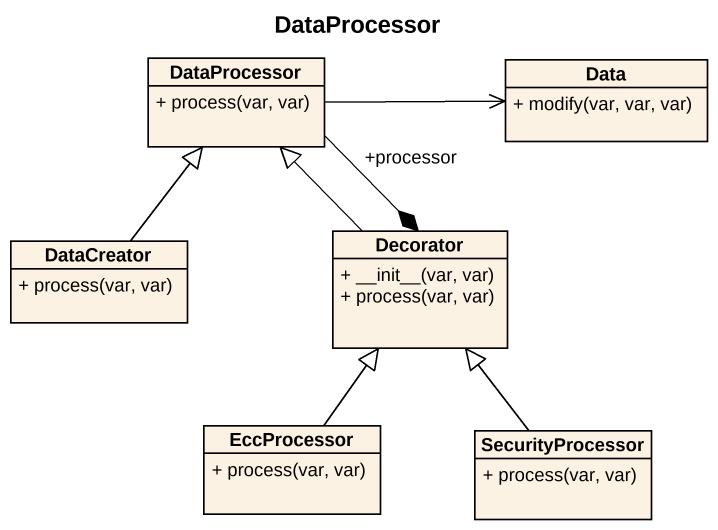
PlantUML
@startuml
title DataProcessor
hide circle
hide empty members
skinparam classAttributeIconSize 0
class DataProcessor {
  + process(var, var)
}
class Data {
  + modify(var, var, var)
}
class DataCreator {
  + process(var, var)
}
class Decorator {
  + ~__init~__(var, var)
  + process(var, var)
}
class EccProcessor {
  + process(var, var)
}
class SecurityProcessor {
  + process(var, var)
}
DataProcessor -right-> Data
DataProcessor "+processor" --* Decorator
DataCreator -up-|> DataProcessor
Decorator -up-|> DataProcessor
EccProcessor -up-|> Decorator
SecurityProcessor -up-|> Decorator
@enduml
